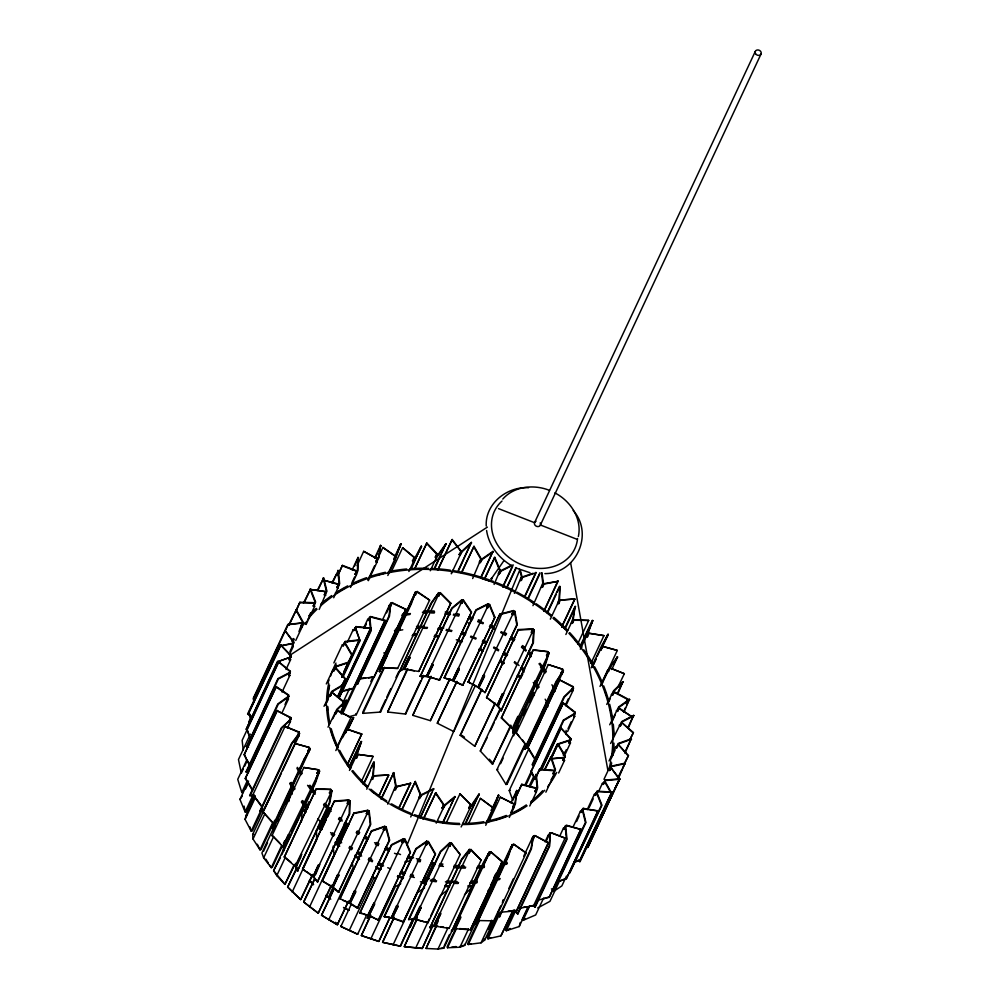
<?xml version="1.0" encoding="UTF-8"?>
<svg xmlns="http://www.w3.org/2000/svg" width="999" height="999" viewBox="0 0 999 999"><rect width="100%" height="100%" fill="white"/><g stroke="black" fill="none" stroke-linecap="round" stroke-linejoin="round"><path stroke-width="1.5" d="M315.509 874.737L319.742 864.647L318.469 864.734L313.074 876.722L302.597 868.868L334.378 801.011L348.838 799.912L347.39 803.458L348.114 804.07L350.075 800.961L348.114 804.07M305.806 871.615L302.597 868.868M313.074 876.722L317.869 866.021M350.075 800.961L349.712 813.998L317.395 881.892L313.786 877.334L319.218 864.684M302.585 869.342L334.378 801.011M347.39 803.458L348.838 799.912M348.639 804.033L348.663 802.884L347.402 802.984M317.395 881.892L349.188 814.035L349.55 800.998M557.554 603.721L559.028 599.512L559.915 586.438L559.552 599.475L558.116 602.547L558.828 603.621L557.554 603.721L550.324 619.155M560.277 600.087L574.737 598.988L560.277 600.087L558.828 603.621M486.226 526.023C485.077 503.596 507.117 486.326 528.521 487.724M337.862 575.536L342.42 565.372L356.643 570.816L355.182 574.363L356.418 574.837L350.512 587.474M355.182 574.363L356.643 570.816M356.418 574.837L357.917 570.629L357.992 557.43L357.405 570.429L355.931 574.175L355.207 573.888M527.847 906.955L523.676 907.192M519.468 908.353L533.466 905.556L529.27 906.255M546.228 841.121L548.863 835.514L548.826 836.175L548.364 834.839L545.079 841.857M517.357 913.773L549.15 845.916L550.262 833.104L549.662 846.103L517.882 913.973L514.772 910.289M551.023 832.716L565.234 838.161L551.023 832.716L550.062 834.764M371.341 779.382L372.839 775.187L374.113 762.175L373.364 775.149L371.928 778.221L372.602 779.32L371.341 779.382L366.733 789.21M374.076 775.786L388.611 775.037L374.076 775.786L372.602 779.32M497.115 705.631L502.534 693.643L497.115 705.631L486.575 697.439L518.369 629.57L532.904 628.821L531.431 632.367L532.142 632.991L534.103 629.894L533.354 642.869L501.036 710.764L497.827 706.256L503.284 693.606M501.56 710.726L498.351 706.231L503.808 693.581M486.55 697.901L518.369 629.57M531.431 632.367L532.904 628.821M501.036 710.764L532.829 642.894L533.578 629.919M282.779 846.603L319.618 771.091L315.434 783.116L283.641 850.986L283.329 847.339L289.086 834.764L288.324 834.652L282.779 846.603L272.09 835.339L279.72 842.956M283.641 850.986L283.866 847.414L288.711 835.826M301.348 822.027L302.397 809.227L303.334 808.678L306.156 812.112M400.599 945.154L400.474 946.19L382.605 942.307L393.856 917.544M513.711 844.205L526.198 853.021L513.711 844.205L511.238 847.901L512.225 844.517L508.266 856.767L476.486 924.637L476.461 920.853L482.242 908.303L483.354 909.028L482.08 908.728M476.486 924.637L476.923 921.153L485.177 903.421M368.606 677.946L374.163 676.835L359.365 679.033M389.897 605.806L390.597 606.131L389.46 605.119L389.298 606.231L390.734 603.159L389.485 616.171L357.692 684.028L356.506 682.467L357.692 684.028M357.192 683.803L388.986 615.933L390.734 603.159M390.597 606.131L392.108 602.597L405.881 609.44L374.088 677.297M500.337 797.177L514.123 804.008L500.337 797.177L488.661 822.102M509.29 817.469L513.898 807.642L512.749 806.618L513.461 806.942L510.826 812.562M513.461 806.942L514.985 803.221L516.745 790.446L515.484 803.446L513.898 807.642M284.303 857.117L316.171 788.798L330.931 789.435L316.084 789.26L284.303 857.117L295.092 866.22L332.018 790.596L329.72 803.233L297.402 871.078L295.729 866.907L301.323 854.282M301.848 854.307L301.111 855.394M329.408 792.956L330.781 792.557L330.582 793.668L329.408 792.956L330.931 789.435M297.402 871.078L329.183 803.221L331.481 790.571M571.128 623.264L572.764 619.093L575.062 606.443L573.301 619.105L571.753 622.827L572.502 622.864L573.938 619.792L588.698 620.429L573.863 620.254L572.427 623.326L571.128 623.264L565.871 634.49M288.873 801.435L290.684 791.583L291.708 791.158L285.826 803.708M529.333 702.297L533.903 692.532L532.879 692.944L496.915 769.705L506.043 784.502L507.08 784.09L507.629 781.28M363.673 551.323L377.123 558.753L363.673 551.323L357.093 565.634M376.873 562.437L375.774 561.363L377.098 561.338L376.873 562.437L368.331 580.681M378.534 558.266L380.569 545.429L378.534 558.266L377.098 561.338M503.084 900.886L503.309 899.787M578.359 536.5C582.267 518.681 570.429 500.811 554.857 492.894M500.524 912.237L516.52 910.863L548.401 842.544L534.852 835.576L533.329 839.098L532.629 838.748M533.416 838.648L532.23 838.036L532.005 839.135L533.441 836.063L531.418 848.9L499.625 916.757L497.689 912.399M499.138 916.508L530.919 848.651L533.441 836.063M534.852 835.576L548.314 843.006L516.52 910.863M338.711 844.093L339.373 841.121M450 678.796L430.382 720.666L412.774 715.346L430.669 676.66M430.382 720.666L449.587 679.183M379.096 671.415L379.907 668.094L415.659 591.758L411.338 603.871L379.545 671.728L415.659 591.758M379.545 671.728L380.357 668.406L416.121 592.07M262.163 810.052L252.36 830.993L251.211 831.143L245.08 819.405L246.129 815.309L255.282 795.766M514.722 910.239L505.569 929.782L506.318 930.693L519.23 926.535L520.292 922.439M608.616 769.892L609.865 765.571A171.229 142.944 25.1 0 0 610.764 761.126M609.777 770.266L611.038 765.908A172.465 143.981 25.1 0 0 611.663 762.936M355.382 757.779L361.501 741.545L356.056 757.417L356.668 757.954L355.382 757.779L349.463 770.416M358.254 754.445L373.064 756.455L358.254 754.445L356.668 757.954M501.373 718.019L533.304 649.712L548.114 651.723L533.154 650.162L501.373 718.019L512.225 728.496L517.744 716.545L518.506 716.645L512.787 729.233L512.937 732.929L545.267 665.147L549.075 652.971L518.369 717.095L517.744 716.545M512.225 728.496L501.51 717.582M516.321 722.901L519.043 716.72M546.54 655.232L547.976 654.969L547.639 656.043L546.54 655.232L548.114 651.723M512.937 732.929L544.73 665.072L548.538 652.896M303.883 767.482L318.693 769.829L303.883 767.482L271.94 835.776M319.618 771.091L317.645 774.075L317.095 773.338L318.693 769.829M283.104 850.898L314.897 783.041L319.081 771.003M318.182 774.163L318.544 773.101L317.245 772.901M586.238 636.575L592.769 620.504L586.925 636.226L587.537 636.788L586.238 636.575L580.319 649.213M589.123 633.279L603.933 635.626L589.123 633.279L587.537 636.788M382.904 547.452L395.392 556.256L382.904 547.452L376.248 561.738M387.824 575.499L395.055 560.064L394.106 558.903L394.755 559.328L388.186 573.364M394.755 559.328L400.836 543.693L395.055 560.064M526.361 852.584L494.418 920.878L477.959 920.541M510.789 847.589L511.176 846.54L512.112 847.714M476.024 924.337L507.817 856.468L512.225 844.517M329.171 809.327L321.391 829.982L326.186 819.742M324.625 822.901L326.773 815.696M327.797 814.497L329.233 810.676M416.208 593.531L417.17 591.483L429.607 600.124L397.652 668.418L381.418 667.819M381.243 668.244L386.813 656.306M414.647 593.793L414.223 594.83L415.559 594.979L417.17 591.483M397.652 668.418L382.829 667.832M429.607 600.124L416.995 591.908M480.382 798.388L492.644 807.454L480.382 798.388L468.531 823.738M492.295 811.275L491.383 810.089L492.719 810.251L485.726 825.311M494.155 807.18L498.489 795.067L492.719 810.251M406.893 845.316L519.805 569.929M341.308 925.536L340.884 926.473L357.654 934.24L366.808 914.697M358.079 933.303L357.654 934.24L340.884 926.473L351.336 904.145M254.046 702.197L253.197 698.463L287.887 624.288L302.285 622.976L288.137 624.737L253.696 698.351L254.258 700.836M288.649 625.074L296.303 609.79L303.197 622.227L301.099 626.498L302.36 626.385L301.236 625.349L298.951 631.593M249.975 715.509L247.64 713.96L279.433 646.103L293.256 643.094L292.12 646.59L293.331 646.328L292.595 645.304L294.031 642.232L284.99 630.594L293.531 642.345L292.52 646.016M289.173 625.024L299.9 602.247L314.623 602.672L313.374 606.218L314.66 606.256L314.223 605.119L315.659 602.047L310.539 589.135L303.521 602.971M295.542 612.412L299.9 602.247M247.952 714.385L280.644 644.942L291.171 655.631L289.473 660.052L290.609 659.652L289.722 658.703M281.119 644.78L248.863 712.811L250.737 718.756L249.8 714.123M304.707 601.61L310.539 589.135M248.676 722.115L251.323 716.47M277.535 661.251L246.104 729.507L277.897 661.65L290.909 656.98L277.897 661.65M250.2 738.061L246.778 729.632L278.571 661.775L290.384 671.328L289.423 673.376M278.996 661.55L242.145 740.359L243.232 750.162M317.295 590.397L323.676 578.009L326.923 591.183L319.193 609.44M250.374 734.14L238.474 759.54L241.333 773.201L243.294 769.018M301.236 625.349L302.672 622.277L295.791 609.84M317.832 590.471L323.676 578.009M289.897 651.623L291.87 647.414M290.334 672.727L278.359 678.958L246.566 746.827L277.947 678.608L289.922 672.377L288.898 675.799L289.935 675.249L288.948 674.4M295.779 640.421L302.36 626.385M289.385 654.745L293.331 646.328M313.374 606.218L314.623 602.672M313.187 605.744L313.948 605.769L315.122 602.035L310.015 589.123M249.4 765.209L244.131 754.745L276.311 686.6L288.836 695.142L285.015 704.545M305.394 624.013L306.718 621.203M309.34 615.596L310.664 612.787M244.131 754.745L276.311 686.6M289.26 658.865L291.171 655.631M289.111 659.665L290.547 656.593M306.119 624.5L314.66 606.256M289.473 660.052L290.909 656.98M286.001 669.467L290.609 659.652M247.003 759.577L237.75 779.332L241.808 792.494L242.994 792.619M325.774 595.404L324.35 594.73L325.799 591.67L310.976 589.522L325.799 591.67M324.475 595.217L326.386 591.096L323.139 577.934M244.593 766.221L247.215 760.639M288.986 673.601L290.384 671.328M331.943 582.842L338.311 570.516L339.66 583.703L333.728 597.752M332.48 582.979L336.376 574.662M282.055 692.095L289.935 675.249M339.185 572.302L342.42 565.372M248.551 772.364L246.016 771.815L277.809 703.945L288.536 696.253L287.55 699.625L288.536 696.253M246.478 772.127L278.259 704.258L288.998 696.565M252.547 790.584L245.255 778.571L277.048 710.714L290.834 717.532L289.872 719.58M245.255 778.571L277.385 710.389M337.05 587.599L338.449 584.053L323.801 580.219L338.499 584.527L337.05 587.599L338.336 587.936M337 587.112L337.762 587.312L339.123 583.566L337.787 570.367M241.808 792.494L247.028 781.33M254.146 795.154L246.303 811.9L245.117 811.925L239.96 799.4L248.551 781.056M245.592 788.923L248.202 783.341M281.918 712.986L288.499 698.95L287.013 698.488M352.16 569.892L357.992 557.43M354.62 565.946L358.516 557.629M289.273 721.765L291.196 718.943L281.406 727.722L249.613 795.591L254.208 795.416M250.1 795.841L281.893 727.984L291.196 718.943M351.985 582.592L354.62 576.972M262.275 807.517L252.972 794.63L285.04 726.398L299.188 732.03L298.226 734.078M252.959 795.179L245.117 811.925L244.093 806.106M289.061 720.928L290.834 717.532M289.747 720.741L290.709 718.693M287.287 728.246L290.572 721.228L289.76 722.015M245.08 819.405L254.995 798.251M374.725 557.892L380.569 545.429M375.224 558.141L377.16 553.995M378.459 551.223L381.056 545.679M375.686 561.825L377.222 558.304M270.055 797.352L263.998 809.752L259.728 811.288L291.521 743.431L299.238 733.216L298.314 736.488L299.238 733.216M367.932 579.969L374.5 565.933M260.24 811.5L292.033 743.631L299.75 733.416M262.325 807.417L251.211 831.143L249.825 826.822M294.905 742.781L299.188 732.03M273.726 823.85L262.874 811.762L294.88 743.493L309.478 747.527L307.829 750.998L308.791 751.922M274.812 820.229L261.076 849.55L259.99 849.837L253.022 839.01L252.697 834.44L281.456 773.026M282.555 770.679L298.988 735.589L297.465 735.476M333.853 662.924L342.407 644.68L343.656 644.542L345.092 641.47L359.403 639.822L342.582 676.71M345.092 641.47L343.032 645.754L344.992 642.632L352.222 654.944L341.845 677.097M253.022 839.01L264.922 813.611M326.298 683.915L332.867 669.879L334.028 669.505L335.464 666.433L348.651 662.1L342.52 676.348M327.784 682.754L329.096 679.944M332.867 669.879L333.716 670.841L335.639 667.619L345.392 678.671L342.158 685.589M333.716 670.841L335.814 666.832L349.001 662.499M347.327 642.22L353.246 629.582L354.545 629.682M334.203 670.691L335.639 667.619M343.119 676.748L359.977 640.734L355.607 627.697L353.634 630.731L353.246 629.582M354.645 629.745L355.981 626.61L370.929 628.209L339.148 696.066L370.779 627.734M354.695 630.157L355.981 626.61M324.013 706.293L331.718 691.395L343.219 684.565L337.812 697.364M394.343 557.542L400.836 543.693M325.524 704.982L327.497 700.774M393.943 559.328L395.542 555.831M329.27 695.067L330.307 695.878L332.155 691.733L343.644 684.902M394.805 557.854L401.286 544.005M330.307 695.878L332.168 692.569L344.031 701.86L341.67 706.268M363.786 627.672L367.732 619.255L369.068 620.067L370.454 616.52L385.09 620.342L341.408 714.098M272.402 823.326L259.99 849.837L257.33 844.242M343.918 671.615L351.698 654.994L344.48 642.694M368.381 620.541L369.817 617.469L371.166 630.669L338.836 698.388L370.629 630.531L369.293 617.332M344.106 671.79L348.651 662.1M364.373 628.284L366.346 624.075M368.856 619.517L369.817 617.469M341.883 677.21L345.779 668.905M347.078 666.133L359.403 639.822M391.383 571.678L402.634 547.727L414.16 557.367L412.5 560.839L413.511 561.688L408.903 571.503M271.915 827.796L303.696 759.927L310.239 748.85L274.475 825.186L271.915 827.796L274.475 825.186M272.44 827.946L309.702 748.713M263.586 851.173L267.52 842.794M272.739 831.63L275.362 826.048M341.67 685.751L345.392 678.671M337.375 697.027L343.219 684.565M282.118 846.315L272.315 867.257L271.291 867.681L263.649 857.866L273.564 836.7M328.022 727.185L336.85 709.29L346.154 700.249L340.796 712.974M332.792 718.693L337.337 709.54L346.641 700.511M334.59 713.149L335.776 713.773L337.55 710.376L350.999 717.519L337.687 745.541M335.776 713.773L337.55 710.376M343.032 702.422L349.575 688.461M382.879 619.143L389.46 605.119M386.601 612.824L389.235 607.205M390.284 605.444L391.246 603.396M340.959 711.325L346.154 700.249M390.671 605.669L392.108 602.597M341.895 691.545L353.346 688.686L385.09 620.342M412.5 560.839L413.324 560.926L421.291 546.178L411.338 568.693M413.511 561.688L421.715 546.528M342.557 713.723L356.943 683.016M412.862 564.185L421.291 546.178M281.743 845.354L271.291 867.681L269.73 865.234M283.429 843.531L284.727 840.733M317.095 773.338L318.531 770.266M315.921 778.721L318.544 773.101M414.86 568.306L426.823 543.019L437.038 553.746L435.314 557.18L436.201 558.129L430.282 570.754M414.498 569.33L426.823 543.019M286.713 842.719L273.626 870.641L276.773 875.648L284.927 884.365L295.005 864.272M291.933 831.555L297.827 818.993M299.126 816.208L301.748 810.614M280.444 857.529L273.626 870.641L284.927 884.365L294.081 864.834M281.755 854.732L283.067 851.947M304.395 811.488L308.978 801.71M276.773 875.648L285.364 857.304M335.826 750.574L346.403 728.308L353.634 717.632L347.789 730.094M342.507 737.712L353.634 717.632M344.38 732.329L345.642 732.742L347.327 729.27L361.775 733.953L347.502 764.422M347.914 728.546L353.109 717.469M370.829 681.605L372.789 677.422M348.851 716.807L356.281 714.735L405.944 608.978M435.314 557.18L437.038 553.746M383.666 667.619L362.749 712.287L363.012 713.348L380.544 712.062L431.543 603.321L438.761 592.644L431.168 602.946L399.762 671.191L403.384 669.355L438.086 595.566L438.623 596.103L440.334 592.657L450.836 603.196L418.768 671.428L404.308 669.367L409.977 657.479L409.053 656.568M363.012 713.348L384.59 667.282M435.601 556.818L436.126 557.367L445.891 543.706L434.577 569.018M436.201 558.129L446.253 544.093M434.852 567.245L440.696 554.782M441.995 552.01L445.891 543.706M297.939 871.103L296.266 866.932L301.049 856.692M330.582 793.668L332.018 790.596M296.803 867.532L287.65 887.075L300.662 899.612L312.6 875.224M296.965 868.268L287.65 887.075L300.662 899.612L312.437 874.487M437.562 570.279L452.185 539.485L460.914 551.136L459.128 554.52L459.89 555.544L451.348 573.788M437.912 569.954L452.185 539.485M347.252 764.809L361.775 733.953M318.781 828.371L327.934 808.828M319.168 829.357L328.971 808.416M349.288 766.395L360.964 741.47M350.462 765.084L361.501 741.545M292.183 892.07L316.633 839.859L316.483 829.919M327.759 816.72L330.394 811.113M380.944 709.602L385.514 699.837M386.825 697.04L390.746 688.661M395.979 677.497L398.601 671.915M399.375 670.804L402.997 668.98L408.391 657.467L409.702 657.854M438.086 595.566L437.325 595.716L438.761 592.644M437.699 596.091L439.135 593.019M438.623 596.103L440.334 592.657M404.308 669.367L409.977 657.479M451.373 573.039L452.684 570.242M459.128 554.52L460.402 554.345L461.85 551.273L471.328 542.395L458.029 571.89M407.255 669.08L387.649 712.012L405.619 714.073L423.264 676.385M459.89 555.544L462.162 551.698L471.653 542.807M387.649 712.012L407.917 668.743M348.127 803.396L319.205 865.159L318.456 865.209M458.354 570.092L471.328 542.395M314.822 878.296L303.708 902.035L318.231 913.161L331.368 885.863M314.872 878.933L303.708 902.035L318.231 913.161L331.318 885.239M361.251 781.83L373.064 756.455M461.301 572.914L474.013 546.328L481.106 558.691L472.664 578.546M461.688 572.639L474.013 546.328M363.211 784.365L373.589 762.212M364.385 782.954L370.229 770.491M371.528 767.719L374.113 762.175M336.85 844.467L346.004 824.937M337.075 845.266L346.89 824.325M418.768 671.428L450.836 603.196M309.603 906.83L334.053 854.632L333.117 846.215M369.193 811.138L370.766 824.337L338.474 892.307L332.929 887.574L338.686 874.799L337.475 875.049L332.143 887.037L322.14 880.893L353.933 813.024L367.844 810.226L366.458 813.773L367.257 814.31L369.193 811.138L367.257 814.31M322.202 881.368L353.933 813.024M426.361 676.535L432.342 663.86L433.042 664.897L427.285 676.71L439.71 679.894L471.503 612.037L463.411 600.074L461.975 603.146L461.188 602.834L426.361 676.535L420.254 676.423L451.748 608.116L461.825 599.762L460.676 603.271L461.825 599.762M420.254 676.423L452.048 608.553L462.112 600.199M406.256 711.613L420.641 680.906M421.953 678.121L423.251 675.324M479.27 562.025L481.106 558.691M479.67 561.763L480.594 562L482.03 558.928L492.919 551.411L480.856 578.171M461.613 603.446L463.411 600.074M479.895 563.111L482.292 559.378L493.181 551.848M433.042 664.897L427.285 676.71M332.143 887.037L337.475 875.049M366.458 813.773L367.844 810.226M412.774 715.346L431.081 676.273M367.17 813.636L337.537 875.524M330.769 899.187L328.296 897.402L338.848 874.887M333.978 888.723L321.553 915.234L337.337 924.762L347.727 902.971M333.903 889.26L321.553 915.234L337.337 924.762L348.451 901.036M481.243 576.336L492.919 551.411M378.883 795.803L388.611 775.037M378.846 796.278L388.586 775.499M380.931 799.075L393.756 772.627L396.103 785.838L394.78 789.585L396.915 786.338L410.626 783.341L398.938 808.266M484.627 578.334L494.792 557.342L500.137 570.204L494.118 584.44M382.729 796.178L393.756 772.627M484.415 579.495L494.792 557.342M338.474 892.307L370.267 824.437L368.693 811.238M439.348 680.207L471.503 612.037M328.746 919.692L353.196 867.482L352.235 862.936M358.504 857.579L367.657 838.036M358.554 858.191L367.707 838.648M371.628 830.743L339.847 898.601L349.126 903.084L354.383 891.096L355.532 890.708L355.844 891.857L349.975 903.533L357.43 908.203L389.685 840.184L386.201 827.035L384.29 830.269L383.441 829.832L384.752 826.273L371.628 830.743L339.972 899.088M487.45 607.03L452.51 680.594L444.168 677.709L475.961 609.852L488.074 603.796L486.825 607.342L487.712 607.692L489.597 604.395L494.93 617.257L462.699 685.339L453.396 680.943L459.228 669.218L458.766 668.094M444.368 678.171L476.148 610.314L488.261 604.27M387.799 804.232L395.604 785.963L393.256 772.764M394.368 790.197L395.567 789.884L396.915 786.338M498.251 573.488L500.137 570.204M498.688 573.276L499.587 573.626L501.023 570.554L511.788 565.172M498.726 574.612L501.223 571.016L513.324 564.972M452.51 680.594L457.892 669.093M487.112 605.844L488.074 603.796M354.383 891.096L349.126 903.084M383.441 829.832L384.752 826.273M487.712 607.692L489.597 604.395M384.116 829.595L354.52 891.583M454.433 679.445L459.228 669.218M349.975 903.533L355.369 892.02L355.057 890.871M386.201 827.035L384.765 830.107L384.465 828.958L383.316 829.345M475.362 685.501L453.783 731.568L437.3 723.226L456.918 681.343M456.73 681.83L437.3 723.226M398.863 807.791L410.539 782.866M502.759 586.663L512.487 565.884M502.947 587.125L512.674 566.358M534.527 522.702L755.244 51.523M401.923 809.377L415.334 781.455L420.666 794.317L410.714 816.982M402.36 809.153L415.334 781.455M506.293 588.286L516.033 567.507M507.417 586.738L515.859 568.731M357.43 908.203L389.21 840.346L385.726 827.197M462.699 685.339L494.93 617.257M349.275 930.419L373.726 878.221L376.548 877.022M761.126 53.821L540.409 524.999L576.435 539.073M374.013 903.645L368.007 915.471L359.865 913.049L391.458 844.717L403.571 838.673L402.322 842.207L403.571 838.673M359.865 913.049L391.658 845.179L403.758 839.135M514.935 611.438L517.282 624.637L484.99 692.632L478.683 687.899L484.078 676.385L483.878 675.224L477.872 687.399L468.131 681.917L499.925 614.06L513.536 610.576L512.187 614.135L512.999 614.635L514.935 611.438L512.999 614.635M468.219 682.392L499.925 614.06M514.41 593.356L521.453 576.498L519.517 569.193M532.991 573.314L522.789 576.785L520.679 580.082L521.928 576.336L520.379 570.504M418.793 797.614L420.666 794.317M520.329 580.719L521.478 580.332L522.789 576.785M419.23 797.389L420.117 797.739L421.566 794.667L433.666 788.623L420.242 818.169M419.255 798.738L421.753 795.142L433.866 789.085M368.406 913.723L373.826 903.183L374.288 904.307L368.893 915.821L378.633 919.992L410.427 852.122L405.094 839.26L403.221 842.557L402.322 842.207M373.926 903.521L367.145 918.481L402.947 841.895M368.893 915.821L374.725 904.083L374.263 902.959M403.221 842.557L405.094 839.26M370.779 915.022L361.351 935.551L378.821 941.42L389.935 917.694M370.504 916.008L361.351 935.551L378.821 941.42L389.56 918.093M483.179 675.399L477.872 687.399M512.187 614.135L513.536 610.576M512.887 613.948L483.254 675.886M478.683 687.899L483.966 677.534M420.042 817.706L431.718 792.781M524.875 595.866L535.901 572.327M524.999 596.341L536.026 572.802L522.914 577.26M495.092 703.646L474.775 746.29L460.139 735.289L481.718 689.223M461.488 733.116L481.755 689.847M423.114 819.355L435.814 792.744L443.893 804.694L442.095 808.066L442.807 809.115L436.226 823.151M424.125 817.669L435.814 792.744M527.584 599.075L539.91 572.764M528.096 598.975L539.772 574.038M378.196 920.204L410.427 852.122M484.99 692.632L516.783 624.762L514.448 611.563M370.829 938.848L395.292 886.65L400.749 883.703M428.384 841.508L426.561 844.854L426.186 844.217L391.308 917.869L384.128 916.483L415.921 848.613L426.81 841.083L425.374 844.155L426.323 843.506L426.948 844.58L428.384 841.508L435.477 853.87L403.296 922.002L392.232 918.118L398.027 906.33L397.402 905.256M384.39 916.932L416.183 849.063L427.072 841.533M532.942 605.669L542.782 583.191L541.558 572.927M544.418 610.389L558.041 581.306L544.08 583.628L541.933 586.838L543.294 583.091L542.07 572.827M541.483 587.424L542.707 587.175L544.08 583.628M442.095 808.066L443.893 804.694M397.627 906.605L396.453 905.906L391.308 917.869M425.861 843.131L426.81 841.083M442.457 807.766L443.394 807.954L444.83 804.882L454.895 796.528L442.869 823.263M442.807 809.115L445.129 805.319L455.194 796.952M392.232 918.118L398.027 906.33M394.38 917.182L382.605 942.307L400.474 946.19L413.549 918.268M474.775 746.29L495.042 703.021M443.219 821.453L449.712 807.604M451.011 804.832L454.895 796.528M532.18 632.33L503.246 694.08L502.509 694.118M534.103 629.894L532.667 632.966L532.729 631.83L531.456 631.892M543.718 611.288L557.991 580.819M446.078 823.288L459.977 793.83L470.479 804.357L468.756 807.804L469.68 808.728L461.138 826.972M510.988 725.898L492.457 764.198L480.307 751.011L499.925 709.14M487.075 737.836L480.307 751.011M490.347 730.856L494.268 722.489M495.579 719.692L500.149 709.927M547.065 612.787L559.39 586.475M548.239 611.363L556.031 594.742M557.317 591.982L559.915 586.438M403.296 922.002L435.477 853.87M393.069 944.829L417.52 892.619L424.55 887.911M423.801 883.216L433.029 863.523M521.565 676.66L522.877 673.863M449.812 842.632L448.688 846.128L449.812 842.632L440.334 851.523L408.541 919.38L414.373 919.392L449.175 845.678L449.975 845.953L451.411 842.881L460.139 854.52L428.009 922.714L415.309 919.53L421.041 907.704L420.279 906.68L419.767 907.879M408.853 919.804L440.646 851.935L450.137 843.056M401.261 943.755L413.024 918.63M412.737 920.554L410.127 927.197L419.942 906.255M449.625 846.265L451.411 842.881M421.041 907.704L415.309 919.53M417.345 917.656L404.295 946.64L422.265 948.451L432.729 926.123M416.72 920.116L404.295 946.64L422.265 948.451L432.692 925.062M468.756 807.804L469.58 807.979L478.996 794.068L465.746 823.538M469.68 808.728L479.37 794.455M492.457 764.198L510.764 725.112M466.021 821.777L478.996 794.068M515.122 725.461L512.787 729.233M547.639 656.043L549.075 652.971M561.763 626.685L574.737 598.988M561.75 627.16L574.725 599.462M500.561 763.711L503.171 758.129M513.636 735.801L518.219 726.023M523.439 714.859L526.061 709.278M564.685 628.608L575.062 606.443M522.452 739.909L526.748 745.991L516.258 732.841L548.289 664.585L562.737 669.268L555.881 685.601M565.222 628.621L575.599 606.468M415.584 948.238L429.47 918.618M430.794 915.796L440.047 896.041L447.739 889.734M434.165 924.425L439.66 913.311L440.547 914.247L434.865 926.123L449.051 928.383L481.131 860.164L470.916 849.425L469.193 852.859L468.668 852.309L433.941 926.085L429.982 927.709L461.413 859.452L469.33 849.375L468.256 852.834L469.33 849.375M429.982 927.709L461.775 859.839L469.692 849.762M469.193 852.859L470.916 849.425M431.031 926.885L435.015 925.861L440.909 913.298M438.286 920.866L426.049 948.463L438.012 949.05L443.806 948.176L489.298 852.047L483.079 863.148L451.698 931.368L453.958 928.72L489.71 852.397M426.049 948.463L436.513 926.123M491.208 810.526L498.489 795.067M491.795 810.614L498.938 795.379M486.101 823.164L491.358 811.937M506.043 784.502L524.999 744.018M507.08 784.09L526.036 743.606M561.063 672.739L562.574 672.752L533.641 734.502L527.659 746.965L524.4 749.163L556.193 681.306L563.424 670.629L561.987 673.701L562.899 670.454M524.925 749.337L556.718 681.468L563.424 670.629M530.332 738.323L532.13 734.49M524.4 749.163L527.135 746.79L529.532 741.67M534.19 731.917L538.786 722.09M540.759 717.881L545.367 708.054M548.651 701.048L552.597 692.619M535.052 759.752L527.759 747.739L559.54 679.882L573.326 686.7L571.553 690.097L572.252 691.183L573.064 690.396L571.89 689.772M527.759 747.739L559.877 679.557M577.672 643.968L588.698 620.429M512.874 800.586L509.24 790.559L528.846 748.688M438.012 949.05L447.927 927.884M579.907 646.728L592.232 620.416M581.093 645.429L583.678 639.897M584.977 637.125L592.769 620.504M471.94 886.063L480.507 867.769M510.901 802.909L516.745 790.446M444.268 945.716L449.5 934.552M513.349 798.988L517.245 790.671M451.286 931.018L453.534 928.371L457.729 919.417M487.849 855.119L488.399 854.145L489.41 854.982L487.849 855.119L489.298 852.047M485.114 861.163L488.399 854.145M459.64 917.07L458.329 919.854L457.829 918.83M516.608 795.329L521.803 784.252L536.438 788.086L535.052 791.633L536.338 791.97L529.757 806.006M516.008 797.202L521.803 784.252M470.367 929.819L502.147 861.95L490.846 851.91L502.372 861.55L470.367 929.819L454.87 928.645L460.477 916.732L459.478 915.896L459.34 917.219M489.185 855.381L490.846 851.91M572.252 691.183L573.201 687.861L563.898 696.89L532.105 764.759L534.24 764.834M460.876 917.369L447.152 946.677L447.49 947.739L459.952 947.227L464.722 945.366L511.176 846.54M512.687 807.08L514.185 803.546M532.592 765.009L564.385 697.152L573.688 688.111M447.49 947.739L456.643 928.196M534.765 779.282L531.131 771.078L563.336 702.959L575.199 712.262L573.751 715.334L574.787 716.146L567.557 731.58M524.762 785.376L563.336 702.959M525.899 785.177L531.78 772.614M571.553 690.097L573.326 686.7M571.765 690.921L573.201 687.861M565.671 704.495L568.294 698.888M565.834 705.831L573.064 690.396M529.158 786.151L533.741 776.373M529.945 786.875L536.313 774.55L537.649 787.736L536.338 791.97M534.365 778.696L536.313 774.55M536.363 776.123L539.61 769.193L554.408 770.316L553.121 773.85L554.42 773.95L545.866 792.195M535.876 777.984L539.61 769.193M539.285 771.415L563.299 720.167L574.8 713.336L573.788 716.745L574.787 716.146M540.372 770.366L563.723 720.504L575.224 713.673M590.958 663.324L603.933 635.626M541.371 769.492L560.826 727.946L571.066 738.835L570.104 740.883M541.845 769.342L561.313 727.784M459.952 947.227L468.543 928.883M591.233 667.769L601.748 645.479L608.279 634.402L601.136 649.637M591.982 667.507L595.928 659.09M597.24 656.281L599.875 650.674M599.775 649.525L601.061 649.874L600.524 649.263L608.279 634.402M544.717 769.13L551.098 756.705L555.469 769.742L554.033 772.814L554.42 773.95M593.481 664.722L596.066 659.178M601.261 648.101L607.754 634.253M494.08 877.347L495.379 874.562M492.045 882.404L496.665 872.552M535.052 791.633L536.438 788.086M545.254 769.168L551.098 756.705M601.061 649.874L602.709 646.403L617.32 650.424L602.172 682.692M549.438 760.739L557.217 744.118L570.417 739.784L569.33 743.256L571.066 738.835M535.002 791.158L535.751 791.345L537.125 787.599L535.789 774.412M550.461 759.228L558.116 743.93L565.347 756.243L563.286 760.539L564.535 760.389L563.386 759.377L563.286 760.539M551.735 756.98L557.579 744.517L570.766 740.184M552.285 756.405L558.116 743.93M472.877 926.173L475.499 920.591M478.771 913.61L482.692 905.231M491.845 885.688L493.156 882.904L493.494 883.953L488.036 890.596M488.024 894.942L489.985 890.758M493.256 883.778L499.8 869.817M486.488 900.611L493.056 886.575M497.002 878.158L502.922 865.534M504.895 861.313L506.206 858.516M507.529 855.706L512.687 844.829M489.572 894.355L490.884 891.57M497.427 877.609L498.726 874.812M573.813 714.56L575.199 712.262M573.838 715.384L574.8 713.336M477.797 920.978L482.592 910.738M568.031 728.683L571.316 721.678M478.221 921.14L467.757 943.468L468.244 944.492L481.043 942.819L484.665 940.084L500.686 906.006M479.358 920.766L468.244 944.492L471.228 943.693M553.121 773.85L554.408 770.316M552.959 773.388L553.721 773.438L554.932 769.705L550.561 756.668M565.047 752.459L566.358 749.65M565.222 754.095L570.479 742.869L569.63 741.907L568.968 742.856M563.024 760.089L564.822 756.305L557.604 743.993M558.628 773.026L564.535 760.389M600.012 686.45L607.242 671.016L617.582 657.042L609.865 667.257M601.46 684.889L608.428 670.329M481.043 942.819L491.62 920.241M607.242 671.016L608.478 671.515L610.189 668.069L624.338 673.701L618.219 686.538M488.761 929.282L492.682 920.903M613.836 663.761L617.07 656.83M523.688 856.28L532.23 838.036M502.322 902.397L503.633 899.6M508.853 888.436L513.436 878.658M611.75 669.505L617.582 657.042M532.979 838.361L533.941 836.313M499.113 912.674L487.337 937.799L487.962 938.785L500.911 935.876L513.761 910.064M499.088 915.047L487.962 938.785L490.759 937.624M606.743 704.42L613.598 690.734L622.901 681.693L617.544 694.417M608.216 702.946L610.189 698.738M626.448 701.735L627.747 698.975L614.298 691.82L612.849 694.892L612.162 694.53L614.085 690.996L623.388 681.955M611.338 694.592L612.512 695.217L614.298 691.82M500.911 935.876L512.812 910.476M548.314 835.976L549.75 832.916M549.3 835.152L550.262 833.104M617.707 692.782L622.901 681.693M515.472 911.15L506.318 930.693L510.127 928.446M609.715 724.762L618.668 706.98L629.407 699.275L624.013 712.05M611.226 723.388L615.159 714.972M616.296 710.726L617.394 711.475L618.831 708.403L631.743 716.658L619.218 708.129L617.782 711.188L617.132 710.751L619.13 707.292L629.857 699.587M559.627 836.313L563.573 827.896L564.91 828.708L564.148 828.508M535.214 907.167L533.041 905.581L535.214 907.167L566.995 839.31L565.659 826.111L563.686 829.045L563.573 827.896M564.697 828.159L565.659 826.111M527.996 906.98L522.115 919.542L522.976 920.379L535.676 914.959L543.606 898.026M519.23 926.535L528.483 906.792M564.91 828.708L566.296 825.162L580.981 829.457L549.188 897.327L537.737 900.186M529.52 906.418L522.976 920.379L525.237 918.556M625.461 703.446L627.747 698.975M623.563 711.75L625.511 707.592M626.81 704.819L629.407 699.275M533.454 906.031L565.259 837.699M610.614 743.468L621.653 721.603L633.616 715.371L628.196 728.184M534.677 907.03L566.47 839.172L565.134 825.973M619.168 725.224L620.154 726.073L622.065 721.952L634.028 715.721M573.226 826.648L580.456 811.213L581.868 811.875L580.744 812.362L580.456 811.213M620.154 726.073L622.027 722.776L633.416 732.554L630.169 739.485M580.744 812.362L582.717 809.365L585.963 822.539L554.183 890.396L551.423 888.873M576.51 821.59L579.133 815.971M581.281 812.437L583.191 808.328L598.126 810.951L566.333 878.808L557.654 881.73M582.355 810.851L583.191 808.328M609.04 761.001L615.621 746.965L616.758 746.553L618.194 743.481L631.206 738.823L625.087 753.071M587.2 809.652L594.442 794.217L595.916 794.729L594.88 795.354L594.442 794.217M610.539 759.814L615.134 749.999M615.621 746.965L616.495 747.914L618.556 743.88L631.568 739.223M616.495 747.914L618.406 744.667L628.458 755.531L622.614 767.994M589.235 807.329L593.181 798.913M594.88 795.354L596.853 792.294L601.972 805.206L569.642 873.051L601.435 805.182L596.328 792.282M596.203 793.231L597.165 791.183L612.087 792.082L580.294 859.939L574.537 862.424M595.416 795.366L597.165 791.183M627.784 727.834L633.616 715.371M603.97 779.32L608.578 769.492L610.089 769.655L609.328 770.516L608.578 769.492M549.188 897.327L580.931 828.983M598.488 791.72L602.434 783.291L603.696 783.179L605.132 780.107L619.53 778.808L587.986 847.127L585.726 848.326M609.328 770.516L611.226 766.158L625.049 763.149L618.219 778.808M604.994 781.268L603.034 784.39L604.994 781.268L611.875 793.693L580.094 861.563L577.335 860.801M553.646 890.321L585.426 822.452L582.18 809.29M610.089 769.655L611.538 766.583L625.362 763.573M604.42 782.604L605.132 780.107M559.877 880.169L549.962 901.335L537.674 907.991M629.732 739.71L633.416 732.554M566.483 876.023L561.863 885.901L553.658 891.408M624.712 752.672L631.206 738.823M598.001 810.476L566.333 878.808M624.088 764.01L628.458 755.531M618.069 777.684L621.316 770.766M617.906 778.383L622.452 768.693M623.751 765.921L625.049 763.149M574.35 861.95L580.107 859.477L611.9 791.608M579.57 861.613L611.351 793.743L604.47 781.318M588.161 845.678L598.538 823.513M599.837 820.741L613.461 791.658M614.76 788.885L619.805 779.083L610.764 767.457L619.293 779.195M619.53 778.808L587.986 847.127M619.805 779.083L587.512 847.052M294.88 743.493L309.478 747.527M262.874 811.762L271.89 821.69M307.829 750.998L309.328 750.948M310.239 748.85L303.696 759.927M279.121 812.349L279.645 812.961M279.87 812.549L279.87 813.673M602.709 646.403L617.32 650.424M402.634 547.727L414.16 557.367M460.477 916.732L459.24 916.295M491.995 578.933L490.884 578.671L491.845 578.171M347.327 729.27L361.526 734.34M345.642 732.742L345.142 732.105M548.289 664.585L562.737 669.268M516.258 732.841L519.492 736.9M561.987 673.701L562.574 672.752M532.879 734.727L533.054 735.451M239.96 799.4L242.32 795.903M491.483 578.608L503.896 560.714M437.325 595.716L437.987 594.817L438.898 595.729M414.323 670.791L410.302 669.805M459.977 793.83L470.479 804.357M285.04 726.398L298.913 732.404M252.972 794.63L262.55 807.142M298.314 736.488L298.988 735.589M610.189 668.069L624.338 673.701M608.478 671.515L608.029 670.853M467.894 852.434L468.581 851.56L469.48 852.497M481.131 860.164L470.629 849.787M434.865 926.123L437.962 926.21M449.051 928.383L446.428 927.559M502.784 499.075C514.173 486.063 534.028 484.165 549.438 490.359M460.139 735.289L460.839 734.502M464.485 894.829L472.564 886.762L472.377 885.701L467.944 885.763M350.999 717.519L337.212 710.701M460.914 551.136L451.835 539.81M448.376 845.703L449.213 844.929L449.975 845.953M460.139 854.52L451.061 843.193M424.1 921.727L417.12 919.579M428.009 922.714L425.749 921.74M460.377 602.834L461.263 602.097L461.975 603.146M435.639 679.133L439.71 679.894M287.55 699.625L288.499 698.95M246.765 759.977L244.518 754.47M290.259 655.019L487.375 527.11M332.168 692.569L343.619 702.11M531.131 771.078L535.189 779.033M249.063 735.252L247.777 730.818M622.027 722.776L632.979 732.779M486.625 606.868L487.687 606.343L488.161 607.467M453.396 680.943L463.136 685.127M402.135 841.732L403.184 841.208L403.658 842.332M375.337 918.855L378.633 919.992M259.728 811.288L263.474 809.552M429.62 927.309L431.206 927.209M496.915 769.705L497.939 769.292M618.406 744.667L627.984 755.694M371.753 831.218L384.877 826.76M564.772 878.82L560.551 880.756M569.33 743.256L570.479 742.869M252.697 834.44L253.783 834.153M499.999 614.535L513.623 611.063M512.1 613.648L513.299 613.349L513.498 614.51M483.054 691.171L479.183 687.762M397.003 786.812L410.626 783.341M341.845 691.058L353.309 688.211M549.138 896.852L543.468 898.75M293.569 643.518L279.433 646.103M544.143 584.103L558.041 581.306M353.996 813.511L367.894 810.701M366.396 813.298L367.62 813.049L367.757 814.21M338.823 875.961L338.186 874.899M509.24 790.559L510.377 790.371M246.129 815.309L247.277 815.147M490.621 884.352L493.494 883.953M451.798 947.152L456.106 946.553M460.414 945.966L463.286 945.566M544.88 573.613C576.273 573.838 594.093 533.841 573.226 510.526M360.964 678.383L365.597 677.846M345.354 641.907L359.665 640.272M550.162 758.666L564.722 757.467L550.424 759.115M253.721 795.154L251.748 795.679M301.586 625.986L301.099 626.498M605.382 780.556L619.78 779.257M508.191 911.125L513.911 910.638M334.365 801.485L348.826 800.386M313.786 877.334L317.919 881.855M413.324 634.44L416.246 634.228L416.508 635.289L412.125 635.614M411.513 919.155L414.373 919.392M432.092 926.073L435.015 925.861M518.331 630.044L532.867 629.295M383.741 652.959L386.7 652.909M468.131 886.837L472.564 886.762M440.846 948.226L443.806 948.176L443.618 947.114M413.186 634.215L416.246 634.228M419.967 675.986L426.061 676.098M300.075 602.722L314.81 603.146M597.352 791.658L612.087 792.082M454.145 865.396L458.454 865.646M461.313 865.821L464.185 865.983M356.144 627.085L370.929 628.209M359.977 640.734L355.07 627.659M539.76 769.667L554.557 770.791M459.69 928.595L468.206 929.232M445.017 885.376L449.5 885.826M445.042 886.438L449.538 886.887M246.016 771.815L248.102 772.052M435.576 635.551L438.573 635.901M434.09 636.438L438.586 636.962M512.887 731.792L513.474 733.004M384.128 916.483L389.86 917.257M404.583 668.993L407.442 669.405M325.487 594.243L324.35 594.73M583.304 808.803L598.126 810.951M432.255 862.487L435.314 862.949M439.91 863.648L442.982 864.11M434.565 635.164L438.761 635.814M440.771 926.66L443.568 927.097M420.442 881.792L426.398 883.091M421.803 883.153L426.261 884.127M529.97 572.739L515.472 567.794M370.504 616.995L385.139 620.816M521.853 784.727L536.488 788.561M566.346 825.636L580.981 829.457M246.154 746.465L248.626 747.152M429.046 676.81L434.602 678.421M444.168 677.709L446.865 678.92M448.089 678.87L452.31 680.132M359.665 912.574L362.175 913.323M363.586 913.748L368.007 915.471M456.306 639.785L462.187 641.558M457.542 641.246L460.477 642.132M458.204 640.247L462.4 641.57M397.677 875.586L403.496 877.547M397.39 876.585L403.221 878.546M392.632 917.844L403.696 921.74M577.859 860.751L580.094 861.563M342.407 565.846L356.618 571.291M498.501 508.616L534.59 522.714M347.727 902.06L342.782 900.311M392.045 603.059L405.881 609.44M375.674 866.72L381.256 869.305M376.635 868.293L379.433 869.592M369.343 915.596L374.488 918.031M479.782 648.563L482.205 649.762M480.606 649.025L483.354 650.411M478.758 649.238L482.879 651.323M349.001 910.264L343.506 907.492L348.851 910.239M468.131 681.917L471.103 683.453M473.776 684.839L476.448 686.226M613.96 692.145L627.409 699.3M559.54 679.882L572.989 687.025M335.414 713.074L336.114 713.448M277.048 710.714L290.497 717.856M247.64 713.96L250.674 715.646M322.14 880.893L332.08 886.563M354.845 855.344L358.791 857.729M355.582 857.005L359.528 859.377M335.277 922.314L337.912 923.913M350.449 903.371L357.904 908.041M510.976 565.309C498.551 557.729 488.698 545.104 486.588 530.481M275.924 686.887L288.449 695.416M385.539 655.981L386.638 656.73M307.03 871.99L313.087 876.248M504.195 663.086L500.499 660.414L504.108 663.249M486.575 697.439L495.916 704.27M499.762 661.263L503.421 664.023M462.05 735.426L464.498 737.262M325.961 895.379L329.62 898.126M335.602 841.695L339.235 844.48M334.902 842.469L339.747 846.178M562.912 703.209L574.775 712.512M330.282 694.467L330.731 695.641M325.899 895.491L328.296 897.402M284.378 856.655L290.896 862.162M333.441 887.474L338.973 892.207M620.204 724.675L620.591 725.848M278.571 661.775L289.947 671.553M522.714 709.665L524.875 711.75M318.319 826.048L321.578 829.182M318.581 827.759L320.754 829.844M518.194 674.65L520.279 676.698M309.29 880.594L313.461 884.677M440.059 593.031L450.561 603.558M426.536 543.381L436.75 554.12M439.373 913.673L440.259 914.609M616.758 746.553L616.97 747.739M280.644 644.942L290.697 655.794M518.156 674.737L521.203 678.034M517.282 675.336L520.317 678.633M489.285 759.19L493.344 763.586M310.502 881.143L313.536 884.44M560.826 727.946L570.591 738.998M335.164 667.782L344.917 678.821M302.397 809.227L305.219 812.662M295.617 863.323L297.302 865.534M419.942 907.005L420.704 908.016M515.284 910.489L517.882 913.973M463.049 600.387L471.141 612.337M431.968 664.16L432.679 665.209M435.439 793.044L443.531 804.994M292.245 794.03L290.684 791.583L261.913 852.996L263.649 857.866M265.821 859.115L268.169 862.786M532.879 692.944L534.39 695.404M528.096 747.414L533.928 757.03M245.592 778.246L252.16 789.06M343.656 644.542L343.556 645.704M342.407 644.68L343.032 645.754M473.626 546.603L480.719 558.953M427.997 841.782L435.089 854.145M603.696 783.179L603.558 784.34M602.434 783.291L603.034 784.39M247.814 761.013L249.126 763.623M355.781 713.711L356.281 714.735M484.178 939.048L484.665 940.084M494.355 557.554L499.687 570.417M489.16 604.62L494.493 617.482M458.329 668.306L458.791 669.442M414.897 781.68L420.229 794.542M404.657 839.485L409.99 852.347M277.16 818.368L278.234 821.203M498.176 912.649L499.625 916.757M464.385 944.317L464.722 945.366M372.814 875.299L373.726 878.221M380.294 711.001L380.544 712.062M570.629 562.824L607.804 769.904M484.365 675.099L484.565 676.261M367.732 619.255L367.857 620.404M405.606 713.011L405.619 714.073M540.184 522.902A3.159 2.635 25.1 0 1 538.923 526.411A3.159 2.635 25.1 0 1 534.765 524.787A3.159 2.635 25.1 0 1 536.026 521.278M410.439 860.364A13.299 11.114 25.1 0 1 404.907 861.825M468.768 623.326A13.299 11.114 25.1 0 1 467.207 622.002M556.73 772.414A123.202 102.847 25.1 0 1 547.627 786.712M544.655 790.296A123.202 102.847 25.1 0 1 530.519 803.371M527.11 805.806A123.202 102.847 25.1 0 1 509.64 815.346M508.304 815.896A123.202 102.847 25.1 0 1 462.799 824.537M459.865 824.5A123.202 102.847 25.1 0 1 437.587 822.152M436.201 821.89A123.202 102.847 25.1 0 1 389.76 803.995M388.536 803.258A123.202 102.847 25.1 0 1 369.043 789.023M366.933 787.15A123.202 102.847 25.1 0 1 351.81 771.066M349.925 768.618A123.202 102.847 25.1 0 1 337.912 749.325M337.25 747.989A123.202 102.847 25.1 0 1 329.695 727.422M329.021 724.637A123.202 102.847 25.1 0 1 326.586 705.094M326.561 702.334A123.202 102.847 25.1 0 1 328.708 683.328M330.719 675.861A123.202 102.847 25.1 0 1 335.964 663.061M402.659 613.873A123.202 102.847 25.1 0 1 407.068 612.974M423.713 611.076A123.202 102.847 25.1 0 1 434.228 611.013M445.354 611.838A123.202 102.847 25.1 0 1 449.538 612.387M456.493 613.586A123.202 102.847 25.1 0 1 459.265 614.173M468.918 616.633A123.202 102.847 25.1 0 1 473.014 617.894M478.421 619.767A123.202 102.847 25.1 0 1 481.093 620.791M490.309 624.75A123.202 102.847 25.1 0 1 492.882 625.998M504.17 632.217A123.202 102.847 25.1 0 1 506.593 633.728M511.351 636.887A123.202 102.847 25.1 0 1 514.822 639.372M522.589 645.541A123.202 102.847 25.1 0 1 524.725 647.389M528.846 651.198A123.202 102.847 25.1 0 1 531.83 654.158M539.922 663.211A123.202 102.847 25.1 0 1 546.366 671.84M554.795 686.151A123.202 102.847 25.1 0 1 556.093 688.835M566.121 730.381A123.202 102.847 25.1 0 1 566.121 734.527M563.998 752.147A123.202 102.847 25.1 0 1 563.274 755.157M554.932 773.226A121.965 101.823 25.1 0 1 551.061 779.794M542.644 790.721A121.965 101.823 25.1 0 1 530.781 801.673M526.311 804.919A121.965 101.823 25.1 0 1 511.613 813.211M506.343 815.446A121.965 101.823 25.1 0 1 486.7 821.178M483.766 821.715A121.965 101.823 25.1 0 1 462.637 823.463M459.552 823.426A121.965 101.823 25.1 0 1 437.674 821.103M434.94 820.566A121.965 101.823 25.1 0 1 414.61 814.722M410.639 813.198A121.965 101.823 25.1 0 1 391.546 803.858M386.713 800.911A121.965 101.823 25.1 0 1 370.879 789.222M367.607 786.338A121.965 101.823 25.1 0 1 352.759 770.529M350.886 768.119A121.965 101.823 25.1 0 1 339.66 750.324M338.349 747.689A121.965 101.823 25.1 0 1 331.231 728.708M329.895 723.189A121.965 101.823 25.1 0 1 327.822 706.593M327.797 700.524A121.965 101.823 25.1 0 1 329.558 685.164M334.515 669.13A121.965 101.823 25.1 0 1 336.401 664.972M401.66 615.234A121.965 101.823 25.1 0 1 410.414 613.523M422.415 612.225A121.965 101.823 25.1 0 1 434.69 612.087M445.367 612.899A121.965 101.823 25.1 0 1 449.513 613.448M453.646 614.123A121.965 101.823 25.1 0 1 459.14 615.209M468.693 617.644A121.965 101.823 25.1 0 1 472.739 618.893M478.096 620.754A121.965 101.823 25.1 0 1 483.379 622.814M489.872 625.686A121.965 101.823 25.1 0 1 492.42 626.922M501.161 631.618A121.965 101.823 25.1 0 1 505.993 634.565M510.701 637.699A121.965 101.823 25.1 0 1 514.135 640.159M521.828 646.266A121.965 101.823 25.1 0 1 526.261 650.199M528.521 652.347A121.965 101.823 25.1 0 1 530.731 654.545M538.985 663.761A121.965 101.823 25.1 0 1 545.367 672.302M542.207 791.645A121.965 101.823 25.1 0 1 532.504 800.886M523.551 807.379A121.965 101.823 25.1 0 1 513.761 812.899M505.919 816.37A121.965 101.823 25.1 0 1 496.303 819.655M373.688 792.819A121.965 101.823 25.1 0 1 371.516 791.046M367.17 787.262A121.965 101.823 25.1 0 1 361.538 781.855M350.462 769.03A121.965 101.823 25.1 0 1 346.903 764.098M336.663 745.941A121.965 101.823 25.1 0 1 331.181 730.993M327.535 710.277A121.965 101.823 25.1 0 1 327.397 707.517M327.51 698.338A121.965 101.823 25.1 0 1 328.833 687.599M402.672 615.834A121.965 101.823 25.1 0 1 409.977 614.447M423.514 613.074A121.965 101.823 25.1 0 1 426.573 612.961M431.181 612.936A121.965 101.823 25.1 0 1 434.265 613.011M444.942 613.823A121.965 101.823 25.1 0 1 450.462 614.572M453.221 615.034A121.965 101.823 25.1 0 1 458.716 616.133M468.269 618.568A121.965 101.823 25.1 0 1 472.315 619.817M477.672 621.678A121.965 101.823 25.1 0 1 482.942 623.738M489.435 626.61A121.965 101.823 25.1 0 1 494.517 629.12M500.724 632.542A121.965 101.823 25.1 0 1 505.556 635.489M510.264 638.623A121.965 101.823 25.1 0 1 513.698 641.083M521.403 647.177A121.965 101.823 25.1 0 1 525.824 651.111M528.096 653.271A121.965 101.823 25.1 0 1 531.381 656.58M540.459 667.07A121.965 101.823 25.1 0 1 544.942 673.226M551.923 684.752A121.965 101.823 25.1 0 1 555.169 691.383M506.893 864.098A172.465 143.981 25.1 0 1 500.911 865.309M484.04 867.544A172.465 143.981 25.1 0 1 476.885 867.994M465.322 868.131A172.465 143.981 25.1 0 1 453.646 867.519M443.406 866.408A172.465 143.981 25.1 0 1 439.011 865.758M434.627 865.009A172.465 143.981 25.1 0 1 431.718 864.447M420.092 861.787A172.465 143.981 25.1 0 1 417.207 861.013M411.463 859.327A172.465 143.981 25.1 0 1 407.18 857.954M397.29 854.382A172.465 143.981 25.1 0 1 394.493 853.271M388.948 850.911A172.465 143.981 25.1 0 1 384.84 849.038M378.097 845.728A172.465 143.981 25.1 0 1 375.424 844.33M367.557 839.922A172.465 143.981 25.1 0 1 364.985 838.373M358.653 834.352A172.465 143.981 25.1 0 1 356.168 832.691M347.689 826.573A172.465 143.981 25.1 0 1 344.168 823.825M340.709 821.003A172.465 143.981 25.1 0 1 338.449 819.093M329.732 811.126A172.465 143.981 25.1 0 1 323.564 804.844M314.036 793.868A172.465 143.981 25.1 0 1 307.58 785.314M300.774 774.937A172.465 143.981 25.1 0 1 296.94 768.281M322.602 603.134A172.465 143.981 25.1 0 1 327.472 599.263M337.2 592.532A172.465 143.981 25.1 0 1 344.667 588.161M353.796 583.591A172.465 143.981 25.1 0 1 359.203 581.243M379.033 574.637A172.465 143.981 25.1 0 1 383.466 573.551M481.805 578.433A172.465 143.981 25.1 0 1 488.923 580.831M530.669 601.323A172.465 143.981 25.1 0 1 533.191 602.959M553.396 618.231A172.465 143.981 25.1 0 1 564.21 628.259M575.049 640.097A172.465 143.981 25.1 0 1 576.898 642.332M587.774 657.155A172.465 143.981 25.1 0 1 589.447 659.752M604.857 691.008A172.465 143.981 25.1 0 1 606.318 695.217M609.914 707.941A172.465 143.981 25.1 0 1 610.551 710.776M611.138 713.623A172.465 143.981 25.1 0 1 612.112 719.317M613.111 727.846A172.465 143.981 25.1 0 1 613.536 734.939M613.461 745.641A172.465 143.981 25.1 0 1 613.149 750.249M341.458 820.279A171.229 142.944 25.1 0 1 339.21 818.368M329.52 809.44A171.229 142.944 25.1 0 1 327.46 807.367M506.893 862.137A171.229 142.944 25.1 0 1 500.949 863.348M484.203 865.559A171.229 142.944 25.1 0 1 478.009 865.971M420.704 859.839A171.229 142.944 25.1 0 1 416.408 858.665M413.561 857.829A171.229 142.944 25.1 0 1 407.879 856.043M389.797 849.05A171.229 142.944 25.1 0 1 385.714 847.189M379.008 843.893A171.229 142.944 25.1 0 1 376.361 842.519M368.544 838.136A171.229 142.944 25.1 0 1 365.996 836.6M359.715 832.604A171.229 142.944 25.1 0 1 357.242 830.943M348.826 824.874A171.229 142.944 25.1 0 1 345.329 822.152M341.895 819.355A171.229 142.944 25.1 0 1 339.648 817.444M330.994 809.54A171.229 142.944 25.1 0 1 324.862 803.308M315.409 792.407A171.229 142.944 25.1 0 1 309.902 785.177M302.235 773.613A171.229 142.944 25.1 0 1 299.163 768.331M292.932 641.745A171.229 142.944 25.1 0 1 294.318 639.085M300.537 628.833A171.229 142.944 25.1 0 1 304.945 622.727M307.767 619.193A171.229 142.944 25.1 0 1 317.07 609.178M320.429 606.056A171.229 142.944 25.1 0 1 332.505 596.453M333.666 595.641A171.229 142.944 25.1 0 1 550.811 616.121M553.059 618.031A171.229 142.944 25.1 0 1 566.845 631.118M568.831 633.229A171.229 142.944 25.1 0 1 608.116 702.871M608.491 704.283A171.229 142.944 25.1 0 1 611.276 758.141M507.33 863.186A172.465 143.981 25.1 0 1 501.336 864.397M484.478 866.633A172.465 143.981 25.1 0 1 477.322 867.082M465.746 867.207A172.465 143.981 25.1 0 1 454.07 866.608M442.382 865.284A172.465 143.981 25.1 0 1 439.448 864.834M435.064 864.085A172.465 143.981 25.1 0 1 432.142 863.523M420.529 860.863A172.465 143.981 25.1 0 1 417.632 860.089M411.888 858.403A172.465 143.981 25.1 0 1 407.604 857.03M400.524 854.532A172.465 143.981 25.1 0 1 397.714 853.458M389.385 849.987A172.465 143.981 25.1 0 1 385.277 848.114M378.521 844.804A172.465 143.981 25.1 0 1 374.538 842.694M367.982 838.998A172.465 143.981 25.1 0 1 365.409 837.462M359.091 833.441A172.465 143.981 25.1 0 1 356.593 831.767M348.127 825.649A172.465 143.981 25.1 0 1 344.593 822.901M342.282 821.028A172.465 143.981 25.1 0 1 338.873 818.169M331.218 811.225A172.465 143.981 25.1 0 1 323.988 803.92M315.372 794.068A172.465 143.981 25.1 0 1 308.916 785.664M301.198 774.013A172.465 143.981 25.1 0 1 297.365 767.357M291.833 641.196A172.465 143.981 25.1 0 1 293.231 638.523M301.211 625.699A172.465 143.981 25.1 0 1 302.997 623.251M308.753 616.171A172.465 143.981 25.1 0 1 316.146 608.403M320.679 604.233A172.465 143.981 25.1 0 1 331.68 595.579M335.227 593.169A172.465 143.981 25.1 0 1 347.664 585.876M351.573 583.916A172.465 143.981 25.1 0 1 366.558 577.684M369.38 576.71A172.465 143.981 25.1 0 1 385.377 572.29M388.361 571.665A172.465 143.981 25.1 0 1 406.68 568.98M409.652 568.743A172.465 143.981 25.1 0 1 428.409 568.306M431.318 568.406A172.465 143.981 25.1 0 1 450.324 570.192M453.259 570.641A172.465 143.981 25.1 0 1 493.581 581.48M496.378 582.567A172.465 143.981 25.1 0 1 514.173 590.671M516.845 592.07A172.465 143.981 25.1 0 1 533.616 602.035M536.101 603.708A172.465 143.981 25.1 0 1 551.56 615.396M553.833 617.307A172.465 143.981 25.1 0 1 567.707 630.494M569.705 632.617A172.465 143.981 25.1 0 1 581.93 647.29M583.791 649.812A172.465 143.981 25.1 0 1 593.081 664.11M594.592 666.77A172.465 143.981 25.1 0 1 602.572 683.129M603.696 685.901A172.465 143.981 25.1 0 1 608.903 701.348M609.652 704.183A172.465 143.981 25.1 0 1 612.749 719.817M613.274 724.088A172.465 143.981 25.1 0 1 614.01 735.426M613.96 743.181A172.465 143.981 25.1 0 1 612.911 755.419M499.7 879.457A172.465 143.981 25.1 0 1 493.718 880.668M476.848 882.904A172.465 143.981 25.1 0 1 469.692 883.353M458.129 883.478A172.465 143.981 25.1 0 1 453.758 883.341M450.836 883.191A172.465 143.981 25.1 0 1 446.453 882.879M436.213 881.755A172.465 143.981 25.1 0 1 430.357 880.868M427.435 880.356A172.465 143.981 25.1 0 1 424.525 879.807M414.348 877.509A172.465 143.981 25.1 0 1 410.015 876.36M404.27 874.687A172.465 143.981 25.1 0 1 399.987 873.313M381.768 866.27A172.465 143.981 25.1 0 1 377.647 864.397M372.24 861.762A172.465 143.981 25.1 0 1 368.231 859.689M361.663 856.031A172.465 143.981 25.1 0 1 357.792 853.733M351.461 849.712A172.465 143.981 25.1 0 1 348.976 848.039M341.683 842.819A172.465 143.981 25.1 0 1 336.975 839.185M333.516 836.363A172.465 143.981 25.1 0 1 331.256 834.44M322.54 826.473A172.465 143.981 25.1 0 1 319.405 823.363M306.843 809.227A172.465 143.981 25.1 0 1 301.298 801.935M293.581 790.296A172.465 143.981 25.1 0 1 289.747 783.628M352.085 848.888A171.229 142.944 25.1 0 1 349.613 847.227M500.137 878.533A172.465 143.981 25.1 0 1 494.143 879.744M477.285 881.98A172.465 143.981 25.1 0 1 470.129 882.429M458.553 882.554A172.465 143.981 25.1 0 1 445.417 881.83M436.65 880.843A172.465 143.981 25.1 0 1 430.794 879.944M427.872 879.432A172.465 143.981 25.1 0 1 424.95 878.883M413.336 876.223A172.465 143.981 25.1 0 1 410.439 875.436M404.707 873.763A172.465 143.981 25.1 0 1 400.412 872.389M390.522 868.818A172.465 143.981 25.1 0 1 387.737 867.694M383.579 865.946A172.465 143.981 25.1 0 1 378.084 863.473M372.677 860.838A172.465 143.981 25.1 0 1 368.668 858.765M360.789 854.357A172.465 143.981 25.1 0 1 358.216 852.809M351.898 848.788A172.465 143.981 25.1 0 1 349.4 847.115M340.934 841.008A172.465 143.981 25.1 0 1 337.4 838.261M333.941 835.439A172.465 143.981 25.1 0 1 330.569 832.554M322.964 825.549A172.465 143.981 25.1 0 1 319.842 822.439M307.267 808.303A172.465 143.981 25.1 0 1 301.723 801.011M294.006 789.372A172.465 143.981 25.1 0 1 290.172 782.716M496.728 878.121A171.229 142.944 25.1 0 1 493.756 878.695M477.01 880.918A171.229 142.944 25.1 0 1 470.816 881.318M456.968 881.455A171.229 142.944 25.1 0 1 446.828 880.893M435.214 879.582A171.229 142.944 25.1 0 1 432.305 879.132M429.408 878.645A171.229 142.944 25.1 0 1 425.062 877.834M413.511 875.199A171.229 142.944 25.1 0 1 410.651 874.425M404.945 872.751A171.229 142.944 25.1 0 1 400.686 871.39M382.605 864.397A171.229 142.944 25.1 0 1 378.521 862.537M371.815 859.252A171.229 142.944 25.1 0 1 369.168 857.866M361.351 853.483A171.229 142.944 25.1 0 1 358.803 851.947M352.522 847.964A171.229 142.944 25.1 0 1 350.05 846.303M341.633 840.234A171.229 142.944 25.1 0 1 338.137 837.512M334.702 834.702A171.229 142.944 25.1 0 1 332.455 832.804M323.801 824.887A171.229 142.944 25.1 0 1 317.67 818.656M308.216 807.766A171.229 142.944 25.1 0 1 302.709 800.536M295.042 788.973A171.229 142.944 25.1 0 1 291.246 782.354M394.468 630.594A121.965 101.823 25.1 0 1 400.274 629.382M416.758 627.497A121.965 101.823 25.1 0 1 427.497 627.447M438.174 628.259A121.965 101.823 25.1 0 1 442.32 628.796M446.453 629.47A121.965 101.823 25.1 0 1 451.948 630.556M461.501 633.004A121.965 101.823 25.1 0 1 465.546 634.253M470.904 636.101A121.965 101.823 25.1 0 1 476.186 638.161M482.679 641.033A121.965 101.823 25.1 0 1 485.227 642.27M493.968 646.977A121.965 101.823 25.1 0 1 498.801 649.924M503.508 653.046A121.965 101.823 25.1 0 1 506.943 655.506M514.635 661.613A121.965 101.823 25.1 0 1 519.068 665.546M521.328 667.707A121.965 101.823 25.1 0 1 523.538 669.904M536.438 685.164A121.965 101.823 25.1 0 1 538.174 687.649M545.167 699.188A121.965 101.823 25.1 0 1 547.802 704.47M395.479 631.181A121.965 101.823 25.1 0 1 402.784 629.795M416.321 628.421A121.965 101.823 25.1 0 1 419.38 628.321M423.988 628.296A121.965 101.823 25.1 0 1 427.072 628.371M437.749 629.183A121.965 101.823 25.1 0 1 441.883 629.72M446.029 630.394A121.965 101.823 25.1 0 1 451.523 631.48M461.076 633.928A121.965 101.823 25.1 0 1 465.122 635.177M470.479 637.025A121.965 101.823 25.1 0 1 475.749 639.085M482.242 641.957A121.965 101.823 25.1 0 1 484.802 643.194M493.543 647.901A121.965 101.823 25.1 0 1 498.364 650.849M503.071 653.97A121.965 101.823 25.1 0 1 506.505 656.43M514.21 662.537A121.965 101.823 25.1 0 1 516.308 664.36M520.904 668.618A121.965 101.823 25.1 0 1 524.2 671.94M533.266 682.429A121.965 101.823 25.1 0 1 537.749 688.573M546.091 702.747A121.965 101.823 25.1 0 1 547.976 706.73M395.467 629.22A123.202 102.847 25.1 0 1 399.875 628.334M416.521 626.435A123.202 102.847 25.1 0 1 424.263 626.298M439.56 627.36A123.202 102.847 25.1 0 1 443.743 627.959M461.725 631.992A123.202 102.847 25.1 0 1 465.821 633.254M483.116 640.109A123.202 102.847 25.1 0 1 485.689 641.358M504.158 652.247A123.202 102.847 25.1 0 1 507.629 654.72M521.653 666.558A123.202 102.847 25.1 0 1 524.637 669.517M534.652 680.981A123.202 102.847 25.1 0 1 539.185 687.187M577.559 538.498A44.343 37.025 25.1 0 1 517.844 563.011A44.343 37.025 25.1 0 1 501.985 501.061M755.481 53.621A3.159 2.635 25.1 0 0 760.788 54.433A3.159 2.635 25.1 0 0 758.278 49.975A3.159 2.635 25.1 0 0 755.481 53.621"/></g></svg>
